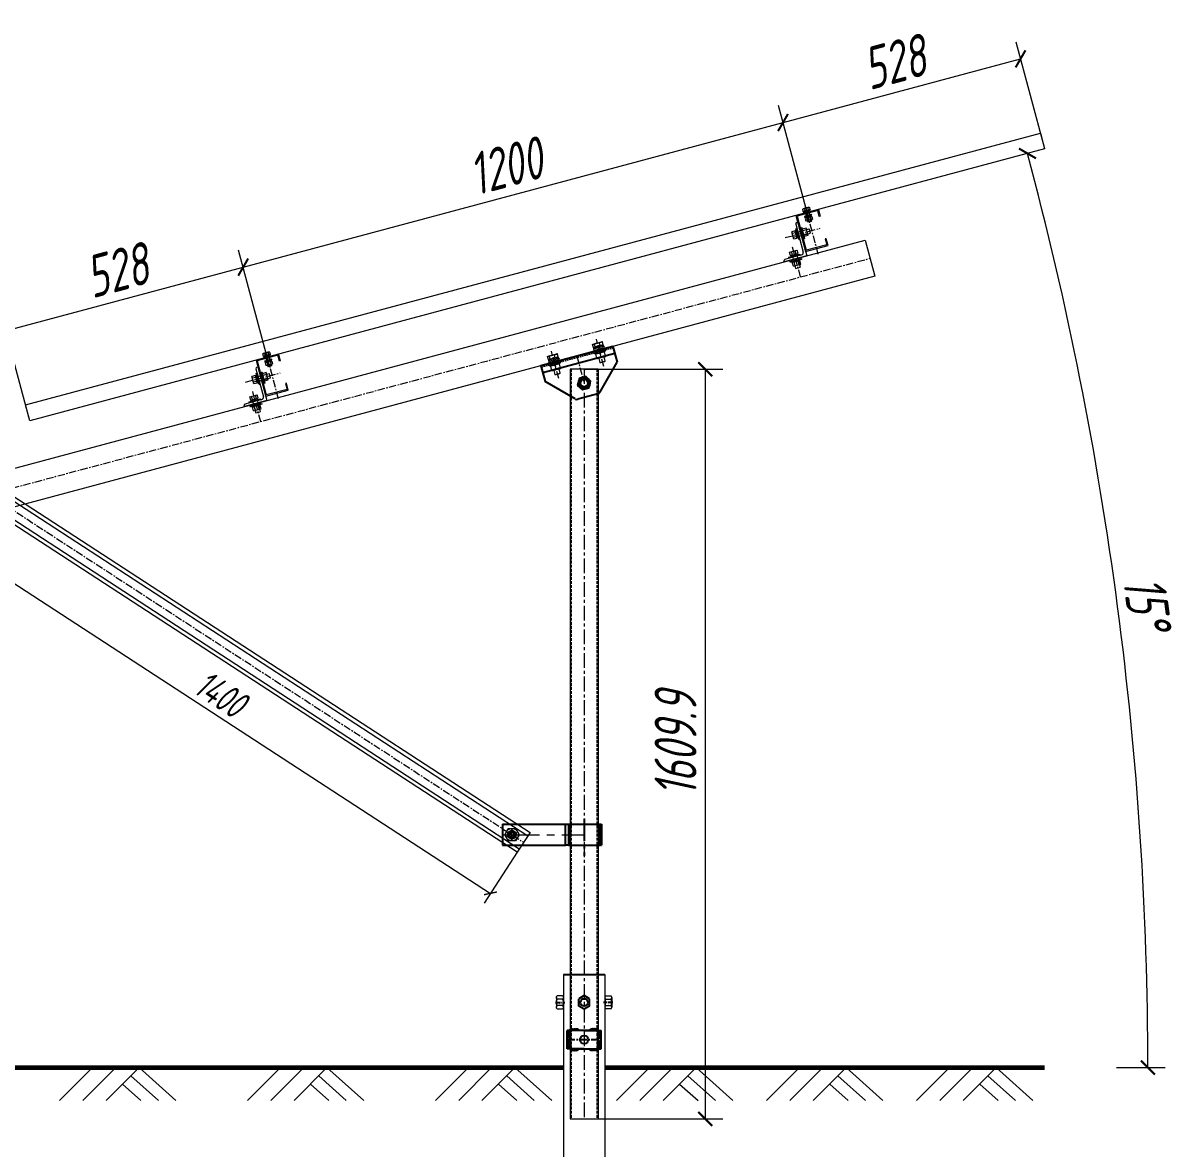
# Model space of a CAD drawing. Header units: millimetres. Extents: x 63062 to 67932, y -25501 to -20708.
# Drawn here: x 65449 to 67932, y -23125 to -20708 of the extents above; entities that cross this region are included whole.
import ezdxf

# ---------------------------------------------------------------- set-up
doc = ezdxf.new("R2010")
doc.units = ezdxf.units.MM
doc.header["$LTSCALE"] = 0.5
for name, pattern in [('CENTER', [50.8, 31.75, -6.35, 6.35, -6.35]), ('CENTER2', [28.575, 19.05, -3.175, 3.175, -3.175]), ('DASH', [0.35, 0.25, -0.1]), ('HIDDEN', [9.525, 6.35, -3.175])]:
    doc.linetypes.add(name, pattern=pattern)
doc.layers.get('0').update_dxf_attribs({"lineweight": 13})
for name, color, linetype, lineweight in [('002', 2, 'Continuous', 20), ('01 Heavy line', 7, 'Continuous', 18), ('02 Dimention', 4, 'Continuous', 5), ('04 Center Line', 10, 'CENTER', 5), ('06 Dash Line', 4, 'HIDDEN', 5)]:
    doc.layers.add(name, color=color, linetype=linetype, lineweight=lineweight)
for name, color, linetype in [('02___PRT_ALL_AXES', 7, 'Continuous'), ('1中心线', 1, 'CENTER2'), ('CEN', 6, 'CENTER'), ('D', 5, 'Continuous'), ('STEEL', 34, 'Continuous'), ('welding', 1, 'Continuous'), ('图层1', 6, 'CENTER')]:
    doc.layers.add(name, color=color, linetype=linetype)
doc.styles.add('GB', font='gbeitc.shx', dxfattribs={"width": 0.8, "bigfont": 'gbcbig.shx'})
doc.styles.add('HZDX', font='gbeitc.shx', dxfattribs={"bigfont": 'gbcbig.shx'})
doc.dimstyles.new('S-020', dxfattribs={"dimscale": 20, "dimtxt": 3, "dimasz": 1, "dimexe": 1.25, "dimexo": 0, "dimtad": 1, "dimdec": 1, "dimdsep": 46, "dimtxsty": 'GB', "dimblk": 'ARCHTICK', "dimcen": 3.5, "dimclrd": 256, "dimclre": 256, "dimclrt": 3, "dimazin": 2, "dimtfac": 1, "dimtdec": 1, "dimtmove": 0, "dimatfit": 3, "dimldrblk": 'DOT', "dimfxl": 1.75, "dimlwd": -1, "dimlwe": -1, "dimarcsym": 0})
doc.dimstyles.new('S-030', dxfattribs={"dimscale": 30, "dimtxt": 3, "dimasz": 1, "dimexe": 1.25, "dimexo": 0, "dimtad": 1, "dimdec": 1, "dimdsep": 46, "dimtxsty": 'GB', "dimblk": 'ARCHTICK', "dimcen": 3.5, "dimclrd": 256, "dimclre": 256, "dimclrt": 3, "dimazin": 2, "dimtfac": 1, "dimtdec": 1, "dimtmove": 0, "dimatfit": 3, "dimldrblk": 'DOT', "dimfxl": 1.75, "dimlwd": -1, "dimlwe": -1, "dimarcsym": 0})

# ---------------------------------------------------------------- blocks, each defined once
blk = doc.blocks.new('*U234')
for p, q in [((-25, 0), (25, 0)), ((-25, 0), (-25, -80)), ((25, 0), (25, -15)), ((23, -2), (-23, -2)), ((-23, -2), (-23, -78)), ((23, -15), (23, -2)), ((25, -15), (23, -15)), ((25, -65), (23, -65)), ((23, -65), (23, -78)), ((25, -80), (25, -65)), ((-25, -80), (25, -80)), ((23, -78), (-23, -78))]:
    blk.add_line(p, q)
at = {"color": 6, "linetype": 'ByBlock', "lineweight": 15}
for p, q in [((-30, -18), (-30, -80)), ((-27, -15), (-25, -15)), ((-25, -15), (-25, -90)), ((-75, -90), (-75, -88)), ((-75, -90), (-75, -88)), ((-25, -90), (-75, -90)), ((-62.5, -85), (-72, -85)), ((-37.5, -85), (-62.5, -85)), ((-37.5, -85), (-35, -85))]:
    blk.add_line(p, q, dxfattribs=at)
at = {"color": 7, "lineweight": 0}
for points in [[(8, 4.3), (-7.9, 4.3), (-7.9, 2.7), (8, 2.7)], [(-6.4, 9.7), (-7.4, 9.1)], [(7.5, 4.3), (-7.4, 4.3), (-7.4, 9.1)], [(6.6, 9.7), (-6.4, 9.7)], [(-3.7, 9.1), (-4.3, 9.4), (-4.9, 9.5), (-5.6, 9.7)], [(-3.9, 4.3), (-3.9, -20.1)], [(3.8, 9.1), (2.6, 9.4), (1.3, 9.5), (0, 9.7), (-1.2, 9.5), (-2.5, 9.4), (-3.7, 9.1)], [(-3.7, 9.1), (-3.7, 4.3)], [(4.1, 4.3), (4.1, -20.1), (3.5, -20.7)], [(3.8, 9.1), (4.4, 9.4), (5, 9.5), (5.7, 9.7)], [(3.8, 9.1), (3.8, 4.3)], [(6.6, 9.7), (7.5, 9.1)], [(7.5, 9.1), (7.5, 4.3)], [(8, 2.7), (8, 4.3)], [(8, -6.8), (-7.9, -6.8), (-7.9, -8.5), (8, -8.5)], [(-6.4, -10.5), (-7.4, -11.1)], [(-7.4, -11.1), (-7.4, -16.7)], [(-6.4, -17.3), (-7.4, -16.7)], [(6.6, -10.5), (-6.4, -10.5)], [(6.6, -17.3), (-6.4, -17.3)], [(0, -10.5), (-6.1, -10.5), (-6.1, -8.5), (0, -8.5)], [(-3.7, -11.1), (-4.3, -10.8), (-4.9, -10.6), (-5.6, -10.5)], [(-3.7, -16.7), (-4.3, -17.1), (-4.9, -17.3), (-5.6, -17.3)], [(4.1, -20.1), (-3.9, -20.1)], [(-3.3, -20.7), (-3.9, -20.1)], [(3.8, -11.1), (2.6, -10.8), (1.3, -10.6), (0, -10.5), (-1.2, -10.6), (-2.5, -10.8), (-3.7, -11.1)], [(-3.7, -11.1), (-3.7, -16.7)], [(3.8, -16.7), (2.6, -17.1), (1.3, -17.3), (0, -17.3), (-1.2, -17.3), (-2.5, -17.1), (-3.7, -16.7)], [(3.5, -20.7), (-3.3, -20.7)], [(-0.2, -10.5), (-0.7, -8.5)], [(0, -8.5), (6.2, -8.5), (6.2, -10.5), (0, -10.5)], [(0.4, -8.5), (0.8, -10.5)], [(3.8, -11.1), (4.4, -10.8), (5, -10.6), (5.7, -10.5)], [(3.8, -11.1), (3.8, -16.7)], [(3.8, -16.7), (4.4, -17.1), (5, -17.3), (5.7, -17.3)], [(6.6, -10.5), (7.5, -11.1), (7.5, -16.7)], [(6.6, -17.3), (7.5, -16.7)], [(8, -8.5), (8, -6.8)]]:
    blk.add_lwpolyline(points, dxfattribs=at)
at = {"color": 4, "lineweight": 0}
for points in [[(-3.9, 4.3), (-3.3, 0.4), (-3.3, -20.7)], [(-3.3, 0.4), (-3.3, -20.7)], [(4.1, 4.3), (3.5, 0.4), (3.5, -20.7)]]:
    blk.add_lwpolyline(points, dxfattribs=at)
at = {"color": 6, "linetype": 'ByBlock', "lineweight": 15}
for centre, radius, start, end in [((-27, -18), 3, 90, 180), ((-72, -88), 3, 90, 180), ((-35, -80), 5, 270, 360)]:
    blk.add_arc(centre, radius, start, end, dxfattribs=at)
at = {"layer": '04 Center Line'}
for p, q in [((0, -92.9), (0, 12.7)), ((-59.3, -40), (18.2, -40)), ((-50, -63.3), (-50, -130.5))]:
    blk.add_line(p, q, dxfattribs=at)
at = {"layer": 'D', "color": 6, "lineweight": 13}
for p, q in [((-42.5, -48.3), (-42.5, -31.7)), ((-34.7, -31.7), (-42.5, -31.7)), ((-34.7, -35.7), (-42.5, -35.7)), ((-34.7, -44.3), (-42.5, -44.3)), ((-34.7, -48.3), (-42.5, -48.3)), ((-34.7, -48.3), (-34.7, -31.7)), ((-34.7, -47.8), (-34.7, -32.2)), ((-32.1, -32.2), (-34.7, -32.2)), ((-34.7, -35), (-4.7, -35)), ((-34.7, -39.7), (-32.1, -39)), ((-34.7, -41), (-32.1, -40.3)), ((-34.7, -45), (-4.7, -45)), ((-32.1, -47.8), (-34.7, -47.8)), ((-32.1, -52.5), (-32.1, -27.5)), ((-32.1, -27.5), (-30, -27.5)), ((-32.1, -47.8), (-32.1, -32.2)), ((-30, -27.5), (-30, -52.5)), ((-21.7, -52.5), (-21.7, -27.5)), ((-21.7, -27.5), (-19.6, -27.5)), ((-19.6, -27.5), (-19.6, -52.5)), ((-19.6, -48.3), (-19.6, -31.7)), ((-10.6, -31.7), (-19.6, -31.7)), ((-10.6, -35.8), (-19.6, -35.8)), ((-10.6, -44.2), (-19.6, -44.2)), ((-10.6, -48.3), (-19.6, -48.3)), ((-10.6, -48.3), (-10.6, -31.7)), ((-4.7, -45), (-4.7, -35)), ((-58.3, -72.5), (-41.7, -72.5)), ((-58.3, -80.3), (-58.3, -72.5)), ((-54.3, -80.3), (-54.3, -72.5)), ((-45.7, -80.3), (-45.7, -72.5)), ((-41.7, -80.3), (-41.7, -72.5)), ((-30, -52.5), (-32.1, -52.5)), ((-19.6, -52.5), (-21.7, -52.5)), ((-62.5, -82.9), (-37.5, -82.9)), ((-62.5, -85), (-62.5, -82.9)), ((-62.5, -92.5), (-37.5, -92.5)), ((-62.5, -94.6), (-62.5, -92.5)), ((-37.5, -94.6), (-62.5, -94.6)), ((-58.3, -80.3), (-41.7, -80.3)), ((-58.3, -94.6), (-41.7, -94.6)), ((-58.3, -103.6), (-58.3, -94.6)), ((-57.8, -80.3), (-42.2, -80.3)), ((-57.8, -82.9), (-57.8, -80.3)), ((-57.8, -82.9), (-42.2, -82.9)), ((-55, -80.3), (-55, -109.5)), ((-54.2, -103.6), (-54.2, -94.6)), ((-51, -80.3), (-50.3, -82.9)), ((-49.7, -80.3), (-49, -82.9)), ((-45.8, -103.6), (-45.8, -94.6)), ((-45, -80.3), (-45, -109.5)), ((-42.2, -82.9), (-42.2, -80.3)), ((-41.7, -103.6), (-41.7, -94.6)), ((-37.5, -82.9), (-37.5, -85)), ((-37.5, -92.5), (-37.5, -94.6)), ((-58.3, -103.6), (-41.7, -103.6)), ((-55, -109.5), (-45, -109.5))]:
    blk.add_line(p, q, dxfattribs=at)
blk = doc.blocks.new('*U238')
for p, q in [((-10.4, 38.6), (3598.3, 1005.6)), ((3598.3, 1005.6), (3619.1, 928.3)), ((3619.1, 928.3), (10.4, -38.6))]:
    blk.add_line(p, q)
at = {"layer": '04 Center Line'}
blk.add_line((0, 0), (3608.7, 966.9), dxfattribs=at)
blk = doc.blocks.new('*U245')
at = {"linetype": 'ByBlock', "ltscale": 0.25}
for p, q in [((-30, 30), (-30, -1579.9)), ((30, 30), (30, -1579.9))]:
    blk.add_line(p, q, dxfattribs=at)
for p, q in [((30, 30), (-30, 30)), ((-30, -1579.9), (30, -1579.9))]:
    blk.add_line(p, q)
blk.add_circle((0, 0), 8)
at = {"layer": '04 Center Line', "ltscale": 2}
blk.add_line((0, 30), (0, -1579.9), dxfattribs=at)
at = {"layer": '06 Dash Line', "linetype": 'DASH', "ltscale": 50}
for p, q in [((-27.5, 30), (-27.5, -1579.9)), ((27.5, 30, -167.3), (27.5, -1579.9, -167.3))]:
    blk.add_line(p, q, dxfattribs=at)
blk = doc.blocks.new('*U241')
at = {"lineweight": -3}
for p, q in [((61.7, 78.7), (-92.8, 37.3)), ((61.7, 78.7), (70.8, 44.9)), ((-88.9, 22.8), (65.6, 64.2)), ((-92.8, 37.3), (-83.8, 3.5)), ((33.5, -20.1), (70.8, 44.9)), ((-18.9, -34.1), (-83.8, 3.5)), ((29.1, -23.3), (-13.6, -34.7))]:
    blk.add_line(p, q, dxfattribs=at)
for p, q in [((18.2, 82.7), (20.1, 83.8)), ((19.8, 76.5), (18.2, 82.7)), ((19.9, 76.5), (18.2, 82.7)), ((19.4, 83.6), (18.7, 83.1)), ((20.6, 73.5), (19.8, 76.5)), ((19.9, 76.5), (19.8, 76.5)), ((23.9, 77.6), (19.9, 76.5)), ((20.1, 83.8), (22.3, 83.8)), ((21.4, 76.9), (22.3, 76.4)), ((21.4, 76.1), (22.2, 73.1)), ((22.3, 83.8), (27.4, 85.7)), ((23.9, 77.6), (22.3, 83.8)), ((34.5, 80.4), (23.9, 77.6)), ((27.4, 85.7), (32.9, 86.6)), ((34.5, 80.4), (32.9, 86.6)), ((41.1, 82.2), (34.5, 80.4)), ((38.8, 88.5), (38, 88.5)), ((39.4, 88.4), (38.8, 88.4)), ((39.1, 80.9), (39.6, 81.8)), ((41.1, 82.2), (39.4, 88.4)), ((41.2, 82.2), (39.5, 88.4)), ((40, 81.1), (39.9, 81.1)), ((42, 79.2), (40.6, 78.8)), ((41.2, 82.2), (41.1, 82.2)), ((42, 79.2), (41.2, 82.2)), ((43.7, 76.4), (43.1, 78.7)), ((-78.4, 56.8), (-76.5, 57.9)), ((-76.8, 50.6), (-78.4, 56.8)), ((-76.7, 50.6), (-78.4, 56.8)), ((-77.2, 57.7), (-77.9, 57.2)), ((-76, 47.6), (-76.8, 50.6)), ((-76.7, 50.6), (-76.8, 50.6)), ((-72.7, 51.7), (-76.7, 50.6)), ((-76.5, 57.9), (-74.3, 57.9)), ((-75.2, 51), (-74.3, 50.5)), ((-75.2, 50.3), (-74.4, 47.2)), ((-74.3, 57.9), (-69.2, 59.8)), ((-72.7, 51.7), (-74.3, 57.9)), ((-62.1, 54.5), (-72.7, 51.7)), ((-69.2, 59.8), (-63.7, 60.7)), ((-62.1, 54.5), (-63.7, 60.7)), ((-55.5, 56.3), (-62.1, 54.5)), ((-57.8, 62.6), (-58.6, 62.7)), ((-57.1, 62.5), (-57.8, 62.5)), ((-57.5, 55), (-57, 55.9)), ((-55.4, 56.3), (-57.1, 62.5)), ((-55.5, 56.3), (-57.1, 62.5)), ((-56.6, 55.3), (-56.7, 55.2)), ((-54.6, 53.3), (-56, 52.9)), ((-55.4, 56.3), (-55.5, 56.3)), ((-54.6, 53.3), (-55.4, 56.3)), ((-52.9, 50.5), (-53.5, 52.9)), ((19.9, 72.5), (20.5, 70.2)), ((22, 73.8), (20.6, 73.5)), ((22, 64.9), (22.6, 62.6)), ((25.3, 63.3), (25, 62.9)), ((27.6, 53.3), (25.2, 62.1)), ((27.8, 52.4), (28.3, 52.3)), ((31.3, 53.1), (33.8, 44)), ((36.8, 55.7), (34.5, 64.6)), ((45.4, 47.1), (42.9, 56.2)), ((43.5, 67.9), (43, 68)), ((46.1, 58.2), (43.7, 67.1)), ((45.8, 68.8), (45.1, 71.1)), ((46, 57), (46.3, 57.4)), ((-76.7, 46.6), (-76.1, 44.3)), ((-74.6, 47.9), (-76, 47.6)), ((-74.6, 39), (-74, 36.7)), ((-71.3, 37.4), (-71.6, 37.1)), ((-69, 27.4), (-71.4, 36.2)), ((-68.8, 26.6), (-68.3, 26.4)), ((-65.3, 27.2), (-62.8, 18.1)), ((-59.8, 29.9), (-62.1, 38.7)), ((-51.2, 21.2), (-53.7, 30.3)), ((-53.1, 42), (-53.6, 42.2)), ((-50.5, 32.4), (-52.9, 41.2)), ((-50.8, 42.9), (-51.5, 45.2)), ((-50.6, 31.2), (-50.3, 31.5)), ((34.5, 43.5), (33.8, 44)), ((44.9, 46.3), (45.4, 47.1)), ((-62.1, 17.7), (-62.8, 18.1)), ((-51.7, 20.4), (-51.2, 21.2))]:
    blk.add_line(p, q)
at = {"color": 0}
for p, q in [((43.1, 78.7), (19.9, 72.5)), ((20.5, 70.2), (43.7, 76.4)), ((-53.5, 52.9), (-76.7, 46.6)), ((-76.1, 44.3), (-52.9, 50.5)), ((45.1, 71.1), (22, 64.9)), ((-51.5, 45.2), (-74.6, 39))]:
    blk.add_line(p, q, dxfattribs=at)
for points in [[(19.4, 83.6), (19.5, 83.6), (19.7, 83.7), (20.1, 83.8)], [(20.1, 83.8), (20.6, 83.9), (21.3, 84.1), (22.1, 84.3), (23, 84.5), (24, 84.8), (25.1, 85.1), (26.2, 85.4), (27.4, 85.7)], [(21.4, 76.1), (21.4, 76.1), (21.6, 76.2), (22.2, 76.4), (23.2, 76.6), (24.5, 77), (26.1, 77.4), (27.9, 77.9), (29.9, 78.4), (31.8, 78.9), (33.7, 79.5), (35.5, 79.9), (37.1, 80.4), (38.4, 80.7), (39.3, 80.9), (39.9, 81.1)], [(27.4, 85.7), (28.6, 86), (29.8, 86.4), (31, 86.7), (32.2, 87), (33.3, 87.3), (34.3, 87.6), (35.2, 87.8), (36, 88)], [(36, 88), (36.7, 88.2), (37.2, 88.3), (37.6, 88.5), (37.9, 88.5), (38, 88.5), (38, 88.5)], [(-77.2, 57.7), (-77.1, 57.7), (-76.9, 57.8), (-76.5, 57.9)], [(-76.5, 57.9), (-76, 58), (-75.3, 58.2), (-74.5, 58.4), (-73.6, 58.7), (-72.6, 58.9), (-71.5, 59.2), (-70.4, 59.5), (-69.2, 59.8)], [(-75.2, 50.3), (-75.2, 50.3), (-75, 50.3), (-74.4, 50.5), (-73.4, 50.8), (-72, 51.1), (-70.4, 51.5), (-68.6, 52), (-66.7, 52.5), (-64.8, 53.1), (-62.9, 53.6), (-61.1, 54.1), (-59.5, 54.5), (-58.2, 54.8), (-57.3, 55.1), (-56.7, 55.2)], [(-69.2, 59.8), (-68, 60.2), (-66.8, 60.5), (-65.6, 60.8), (-64.4, 61.1), (-63.3, 61.4), (-62.3, 61.7), (-61.4, 61.9), (-60.6, 62.1)], [(-60.6, 62.1), (-59.9, 62.3), (-59.4, 62.5), (-59, 62.6), (-58.7, 62.6), (-58.6, 62.7), (-58.6, 62.7)], [(34.2, 65.7), (32, 65.1), (29.9, 64.5), (27.9, 64), (26.2, 63.5), (24.7, 63.2), (23.6, 62.9), (22.9, 62.7), (22.6, 62.6), (22.6, 62.6)], [(46, 57), (45.8, 57), (45.3, 56.9), (44.4, 56.6), (43.2, 56.3), (41.7, 55.9), (39.9, 55.4), (38.1, 54.9), (36.2, 54.4), (34.3, 53.9), (32.6, 53.4), (31, 53), (29.8, 52.7), (28.9, 52.5), (28.4, 52.3), (28.3, 52.3)], [(45.8, 68.8), (45.7, 68.8), (45.4, 68.7), (44.7, 68.5), (43.6, 68.2), (42.2, 67.8), (40.4, 67.4), (38.5, 66.8), (36.4, 66.3), (34.2, 65.7)], [(-62.4, 39.8), (-64.6, 39.2), (-66.7, 38.6), (-68.7, 38.1), (-70.4, 37.7), (-71.9, 37.3), (-73, 37), (-73.7, 36.8), (-74, 36.7), (-74, 36.7)], [(-50.6, 31.2), (-50.8, 31.1), (-51.3, 31), (-52.2, 30.7), (-53.4, 30.4), (-54.9, 30), (-56.7, 29.5), (-58.5, 29), (-60.4, 28.5), (-62.3, 28), (-64, 27.6), (-65.6, 27.2), (-66.8, 26.8), (-67.7, 26.6), (-68.2, 26.4), (-68.3, 26.4)], [(-50.8, 42.9), (-50.9, 42.9), (-51.2, 42.8), (-51.9, 42.6), (-53, 42.3), (-54.4, 41.9), (-56.2, 41.5), (-58.1, 41), (-60.2, 40.4), (-62.4, 39.8)], [(33.8, 44), (33.8, 44), (34.3, 44.1), (35.1, 44.3), (36.3, 44.6), (37.7, 45), (39.3, 45.4), (40.9, 45.9), (42.3, 46.3), (43.6, 46.6), (44.6, 46.9), (45.2, 47), (45.4, 47.1)], [(44.9, 46.3), (44.9, 46.3), (44.6, 46.2), (43.8, 46), (42.8, 45.7), (41.4, 45.4), (40, 45), (38.5, 44.6), (37.1, 44.2), (36, 43.9), (35.1, 43.7), (34.6, 43.6), (34.5, 43.5)], [(-62.8, 18.1), (-62.7, 18.1), (-62.3, 18.2), (-61.4, 18.4), (-60.3, 18.8), (-58.9, 19.1), (-57.3, 19.6), (-55.7, 20), (-54.3, 20.4), (-53, 20.7), (-52, 21), (-51.4, 21.1), (-51.2, 21.2)], [(-51.7, 20.4), (-51.7, 20.4), (-52, 20.3), (-52.8, 20.2), (-53.8, 19.9), (-55.1, 19.5), (-56.6, 19.1), (-58.1, 18.7), (-59.5, 18.4), (-60.6, 18), (-61.5, 17.8), (-62, 17.7), (-62.1, 17.7)]]:
    blk.add_lwpolyline(points)
blk.add_lwpolyline([(-3.7, -14.8), (10.9, -10.6), (14.6, 4.1), (3.7, 14.6), (-10.9, 10.5), (-14.6, -4.2)], close=True, dxfattribs=at)
at = {"color": 2}
blk.add_circle((0, 0), 13.1, dxfattribs=at)
blk.add_circle((0, 0), 13.1)
at = {"color": 0}
for centre, radius in [((0, 0), 11.6), ((0.1, 0), 9.6), ((0, 0), 8.21)]:
    blk.add_circle(centre, radius, dxfattribs=at)
at = {"lineweight": -3}
blk.add_circle((0, 0), 8, dxfattribs=at)
for centre, start_param, end_param in [((31.5, 75.6), 1.570796, 1.758368), ((30.7, 78.6), 1.477419, 1.570796), ((-65.1, 49.7), 1.570796, 1.758368), ((-65.9, 52.8), 1.477419, 1.570796)]:
    blk.add_ellipse(centre, major_axis=(4.3, -16.2), ratio=0.57735, start_param=start_param, end_param=end_param)
for centre, start_param, end_param in [((27.2, -16), 0.785398, 1.518213), ((-15.5, -27.5), 0.052583, 0.785398)]:
    blk.add_ellipse(centre, major_axis=(-3.75, -6.5), ratio=1, start_param=start_param, end_param=end_param, dxfattribs=at)
for points, knots in [([(32.9, 86.6), (33.1, 86.8), (34.1, 87.4), (35.2, 87.7), (36, 88)], [0, 0, 0, 0, 0.253041, 1, 1, 1, 1]), ([(36, 88), (37.1, 88.2), (38.2, 88.4), (39.4, 88.4), (39.4, 88.4)], [0, 0, 0, 0, 0.9729852, 1, 1, 1, 1]), ([(-63.7, 60.7), (-63.5, 60.9), (-62.5, 61.5), (-61.4, 61.9), (-60.6, 62.1)], [0, 0, 0, 0, 0.253041, 1, 1, 1, 1]), ([(-60.6, 62.1), (-59.5, 62.3), (-58.3, 62.5), (-57.2, 62.5), (-57.1, 62.5)], [0, 0, 0, 0, 0.9729852, 1, 1, 1, 1]), ([(25, 62.9), (25, 62.9), (25, 62.9), (25.1, 62.5), (25.2, 62.1)], [0, 0, 0, 0, 0.272626, 1, 1, 1, 1]), ([(25.2, 62.1), (25.9, 62.6), (27.4, 63.5), (29.8, 64.3), (32.2, 64.7), (33.7, 64.6), (34.5, 64.6)], [0, 0, 0, 0, 0.264609, 0.534953, 0.765351, 1, 1, 1, 1]), ([(36.8, 55.7), (36.1, 55.3), (34.6, 54.4), (32.2, 53.6), (29.9, 53.2), (28.3, 53.2), (27.6, 53.3)], [0, 0, 0, 0, 0.264597, 0.534952, 0.765349, 1, 1, 1, 1]), ([(27.6, 53.3), (27.6, 52.9), (27.8, 52.5), (27.8, 52.5), (27.8, 52.5)], [0, 0, 0, 0, 0.727335, 1, 1, 1, 1]), ([(34.5, 64.6), (35.2, 65.1), (36.7, 66), (39.1, 66.8), (41.4, 67.2), (43, 67.1), (43.7, 67.1)], [0, 0, 0, 0, 0.264595, 0.534949, 0.765353, 1, 1, 1, 1]), ([(46.1, 58.2), (45.4, 57.8), (43.9, 56.9), (41.5, 56), (39.1, 55.7), (37.6, 55.7), (36.8, 55.7)], [0, 0, 0, 0, 0.26461, 0.534952, 0.765349, 1, 1, 1, 1]), ([(43.7, 67.1), (43.6, 67.4), (43.5, 67.9), (43.5, 67.9), (43.5, 67.9)], [0, 0, 0, 0, 0.727334, 1, 1, 1, 1]), ([(46.3, 57.5), (46.3, 57.5), (46.3, 57.4), (46.2, 57.9), (46.1, 58.2)], [0, 0, 0, 0, 0.272625, 1, 1, 1, 1]), ([(-71.6, 37), (-71.6, 37), (-71.6, 37), (-71.5, 36.6), (-71.4, 36.2)], [0, 0, 0, 0, 0.272626, 1, 1, 1, 1]), ([(-71.4, 36.2), (-70.7, 36.7), (-69.2, 37.6), (-66.8, 38.4), (-64.4, 38.8), (-62.9, 38.7), (-62.1, 38.7)], [0, 0, 0, 0, 0.264609, 0.534953, 0.765351, 1, 1, 1, 1]), ([(-59.8, 29.9), (-60.5, 29.4), (-62, 28.5), (-64.4, 27.7), (-66.7, 27.3), (-68.3, 27.4), (-69, 27.4)], [0, 0, 0, 0, 0.264597, 0.534952, 0.765349, 1, 1, 1, 1]), ([(-69, 27.4), (-68.9, 27), (-68.8, 26.6), (-68.8, 26.6), (-68.8, 26.6)], [0, 0, 0, 0, 0.727335, 1, 1, 1, 1]), ([(-62.1, 38.7), (-61.4, 39.2), (-59.9, 40.1), (-57.5, 40.9), (-55.2, 41.3), (-53.6, 41.2), (-52.9, 41.2)], [0, 0, 0, 0, 0.264595, 0.534949, 0.765353, 1, 1, 1, 1]), ([(-50.5, 32.4), (-51.2, 31.9), (-52.7, 31), (-55.1, 30.2), (-57.5, 29.8), (-59, 29.8), (-59.8, 29.9)], [0, 0, 0, 0, 0.26461, 0.534952, 0.765349, 1, 1, 1, 1]), ([(-52.9, 41.2), (-53, 41.5), (-53.1, 42), (-53.1, 42), (-53.1, 42)], [0, 0, 0, 0, 0.727334, 1, 1, 1, 1]), ([(-50.3, 31.6), (-50.3, 31.6), (-50.3, 31.5), (-50.4, 32), (-50.5, 32.4)], [0, 0, 0, 0, 0.272625, 1, 1, 1, 1])]:
    blk.add_open_spline(points, degree=3, knots=knots)
at = {"layer": '002', "lineweight": -3}
for p, q in [((32.8, 70.9), (33.5, 68)), ((-63.8, 45), (-63, 42.1))]:
    blk.add_line(p, q, dxfattribs=at)
at = {"layer": '04 Center Line'}
for p, q in [((42.2, 35.7), (26.4, 94.6)), ((-54.4, 9.8), (-70.2, 68.7)), ((-15.5, 58), (0, 0))]:
    blk.add_line(p, q, dxfattribs=at)
at = {"layer": '06 Dash Line', "linetype": 'HIDDEN', "lineweight": -3}
blk.add_line((62.5, 75.8), (-92, 34.4), dxfattribs=at)
blk = doc.blocks.new('M24S')
for p, q in [((949.1, 336.8), (949.1, 354.3)), ((954.2, 356.7), (985.5, 356.7)), ((954.2, 334.4), (985.5, 334.4)), ((959.5, 336.7), (959.5, 354.3)), ((980.2, 336.7), (980.2, 354.3)), ((990.6, 354.3), (990.6, 336.8))]:
    blk.add_line(p, q)
for centre, radius, start, end in [((954.2, 350), 6.69, 40, 140), ((954.2, 341.1), 6.69, 220, 320), ((969.9, 332.2), 24.4, 64.4385, 115.5615), ((969.9, 358.8), 24.4, 244.4385, 295.5615), ((985.5, 350), 6.69, 40, 140), ((985.5, 341.1), 6.69, 220, 320)]:
    blk.add_arc(centre, radius, start, end)
at = {"layer": '图层1'}
blk.add_line((969.9, 359.8), (969.9, 329.6), dxfattribs=at)
at = {"color": 4, "style": 'HZDX'}
blk.add_text('M24', height=2.97, dxfattribs=at).set_placement((972.2, 345))
blk = doc.blocks.new('*U247')
for p, q in [((-44.5, 200), (-44.5, -577.6)), ((44.5, 200), (44.5, -597.2))]:
    blk.add_line(p, q)
at = {"layer": '02___PRT_ALL_AXES', "color": 7, "linetype": 'Continuous'}
for p, q in [((-44.5, 200), (44.5, 200)), ((0, 154.6), (-11.4, 148)), ((11.4, 148), (0, 154.6)), ((-11.4, 132), (-11.4, 148)), ((0, 125.4), (-11.4, 132)), ((11.4, 132), (0, 125.4)), ((11.4, 132), (11.4, 148)), ((0, 80), (-36.5, 80)), ((-36.5, 40), (-36.5, 80)), ((0, 80), (36.5, 80)), ((0, 80), (36.5, 80)), ((36.5, 40), (36.5, 80)), ((0, 40), (-36.5, 40)), ((0, 40), (36.5, 40))]:
    blk.add_line(p, q, dxfattribs=at)
blk.add_circle((0, 140), 8, dxfattribs=at)
at = {"layer": 'CEN'}
blk.add_line((-35.7, 60), (37.9, 60), dxfattribs=at)
at = {"layer": 'STEEL'}
blk.add_lwpolyline([(-30, 80), (-30, 40), (30, 40), (30, 80)], close=True, dxfattribs=at)
blk.add_circle((0, 60), 9, dxfattribs=at)
at = {"layer": 'welding'}
for points in [[(-30, 80, 0.57735), (-32.6, 75.5, -0.267949), (-30, 77, 0.57735), (-32.6, 72.5, -0.267949), (-30, 74, 0.57735), (-32.6, 69.5, -0.267949), (-30, 71, 0.57735), (-32.6, 66.5, -0.267949), (-30, 68, 1), (-30, 62, 1)], [(-30, 80, -0.57735), (-25.5, 82.6, 0.267949), (-27, 80, -0.57735), (-22.5, 82.6, 0.267949), (-24, 80, -0.57735), (-19.5, 82.6, 0.267949), (-21, 80, -0.57735), (-16.5, 82.6, 0.267949), (-18, 80, -1), (-12, 80, -1)], [(30, 80, 0.57735), (25.5, 82.6, -0.267949), (27, 80, 0.57735), (22.5, 82.6, -0.267949), (24, 80, 0.57735), (19.5, 82.6, -0.267949), (21, 80, 0.57735), (16.5, 82.6, -0.267949), (18, 80, 1), (12, 80, 1)], [(30, 80, -0.57735), (32.6, 75.5, 0.267949), (30, 77, -0.57735), (32.6, 72.5, 0.267949), (30, 74, -0.57735), (32.6, 69.5, 0.267949), (30, 71, -0.57735), (32.6, 66.5, 0.267949), (30, 68, -1), (30, 62, -1)], [(-30, 40, -0.57735), (-32.6, 44.5, 0.267949), (-30, 43, -0.57735), (-32.6, 47.5, 0.267949), (-30, 46, -0.57735), (-32.6, 50.5, 0.267949), (-30, 49, -0.57735), (-32.6, 53.5, 0.267949), (-30, 52, -1), (-30, 58, -1)], [(30, 40, 0.57735), (32.6, 44.5, -0.267949), (30, 43, 0.57735), (32.6, 47.5, -0.267949), (30, 46, 0.57735), (32.6, 50.5, -0.267949), (30, 49, 0.57735), (32.6, 53.5, -0.267949), (30, 52, 1), (30, 58, 1)], [(-30, 40, 0.57735), (-25.5, 37.4, -0.267949), (-27, 40, 0.57735), (-22.5, 37.4, -0.267949), (-24, 40, 0.57735), (-19.5, 37.4, -0.267949), (-21, 40, 0.57735), (-16.5, 37.4, -0.267949), (-18, 40, 1), (-12, 40, 1)], [(30, 40, -0.57735), (25.5, 37.4, 0.267949), (27, 40, -0.57735), (22.5, 37.4, 0.267949), (24, 40, -0.57735), (19.5, 37.4, 0.267949), (21, 40, -0.57735), (16.5, 37.4, 0.267949), (18, 40, -1), (12, 40, -1)]]:
    blk.add_lwpolyline(points, format="xyb", dxfattribs=at)
at = {"yscale": 0.6699999999982538, "zscale": 0.67}
for p, xscale, rotation in [((179.5, 789.8), -0.6699999999982538, 90), ((-179.5, 789.8), 0.6699999999982538, 270)]:
    blk.add_blockref('M24S', p, dxfattribs=dict(at, xscale=xscale, rotation=rotation))
blk = doc.blocks.new('*U250')
at = {"layer": '04 Center Line', "color": 0, "linetype": 'CENTER', "lineweight": -2, "ltscale": 5, "transparency": 16777216}
blk.add_line((67.5, 0), (-109.7, -0.1), dxfattribs=at)
blk = doc.blocks.new('*U248')
at = {"layer": '01 Heavy line', "color": 7, "linetype": 'Continuous', "lineweight": 25}
for p, q in [((-37.3, 22.5), (-37.3, -22.5)), ((-35.3, 22.5), (-37.3, 22.5)), ((-35.3, 22.5), (-35.3, -22.5)), ((-33.4, 22.5), (-35.3, 22.5)), ((33.4, 22.5), (-33.4, 22.5)), ((-33.4, -22.5), (-33.4, 22.5)), ((33.4, 22.5), (33.4, -22.5)), ((40.2, 22.5), (33.4, 22.5)), ((175, 22.6), (40.2, 22.5)), ((40.2, -22.5), (40.2, 22.5)), ((175, 22.6), (175, -22.4)), ((-35.3, -22.5), (-37.3, -22.5)), ((-35.3, -22.5), (-33.4, -22.5)), ((33.4, -22.5), (-33.4, -22.5)), ((33.4, -22.5), (40.2, -22.5)), ((175, -22.4), (40.2, -22.5))]:
    blk.add_line(p, q, dxfattribs=at)
at = {"layer": '01 Heavy line', "color": 7, "lineweight": 0}
for points in [[(147.3, 13.7), (139.4, 0.1)], [(139.4, 0.1), (147.3, -13.4)], [(162.9, 13.7), (147.3, 13.7)], [(170.6, 0.1), (162.9, 13.7)], [(170.6, 0.1), (162.9, 13.7)], [(162.9, -13.4), (170.6, 0.1)], [(147.3, -13.4), (162.9, -13.4)]]:
    blk.add_lwpolyline(points, dxfattribs=at)
for points in [[(168.4, 0.1), (168.4, 1.7), (168.1, 3.3), (167.7, 4.9), (167, 6.3), (166.1, 7.8), (165.2, 9), (164, 10.3), (162.7, 11.2), (161.3, 12.1), (159.8, 12.8), (158.2, 13.1), (156.6, 13.5), (155, 13.7), (153.4, 13.5), (151.8, 13.1), (150.2, 12.8), (148.7, 12.1), (147.3, 11.2), (146, 10.3), (145, 9), (143.9, 7.8), (143, 6.3), (142.5, 4.9), (141.9, 3.3), (141.6, 1.7), (141.6, 0.1), (141.6, -1.5), (141.9, -3.1), (142.5, -4.8), (143, -6.2), (143.9, -7.6), (145, -8.9), (146, -10), (147.3, -11), (148.7, -11.9), (150.2, -12.5), (151.8, -13), (153.4, -13.4), (155, -13.4), (156.6, -13.4), (158.2, -13), (159.8, -12.5), (161.3, -11.9), (162.7, -11), (164, -10), (165.2, -8.9), (166.1, -7.6), (167, -6.2), (167.7, -4.8), (168.1, -3.1), (168.4, -1.5), (168.4, 0.1)], [(162.7, 0.1), (162.5, 1.3), (162.3, 2.4), (161.8, 3.7), (161.3, 4.6), (160.4, 5.4), (159.5, 6.3), (158.6, 6.9), (157.3, 7.4), (156.3, 7.6), (155, 7.8), (153.7, 7.6), (152.7, 7.4), (151.6, 6.9), (150.5, 6.3), (149.6, 5.4), (148.9, 4.6), (148.2, 3.7), (147.8, 2.4), (147.5, 1.3), (147.3, 0.1), (147.5, -1.2), (147.8, -2.3), (148.2, -3.3), (148.9, -4.4), (149.6, -5.3), (150.5, -6), (151.6, -6.7), (152.7, -7.1), (153.7, -7.4), (155, -7.6), (156.3, -7.4), (157.3, -7.1), (158.6, -6.7), (159.5, -6), (160.4, -5.3), (161.3, -4.4), (161.8, -3.3), (162.3, -2.3), (162.5, -1.2), (162.7, 0.1)]]:
    blk.add_lwpolyline(points, close=True, dxfattribs=at)
at = {"layer": '01 Heavy line', "color": 0}
blk.add_circle((155, 0.2), 8, dxfattribs=at)
at = {"layer": '01 Heavy line', "color": 7, "linetype": 'Continuous', "lineweight": 25}
blk.add_circle((155, 0.1), 5.5, dxfattribs=at)
at = {"layer": '04 Center Line', "color": 1, "linetype": 'CENTER', "lineweight": -2, "ltscale": 5}
blk.add_line((155, -13.4), (155, 13.7), dxfattribs=at)
at = {"layer": '1中心线', "ltscale": 5}
blk.add_line((0, 34.2), (0, -45.1), dxfattribs=at)
at = {"layer": '04 Center Line', "color": 1, "linetype": 'CENTER', "lineweight": -2, "ltscale": 5}
blk.add_blockref('*U250', (107.6, 0), dxfattribs=at)
blk = doc.blocks.new('_ArchTick')
at = {"color": 0, "linetype": 'ByBlock', "const_width": 0.15}
blk.add_lwpolyline([(-0.5, -0.5), (0.5, 0.5)], dxfattribs=at)
blk = doc.blocks.new('*D254')
at = {"layer": '02 Dimention', "transparency": 16777216}
for p, q in [((-600.3, 360.9), (-671.5, 251.5)), ((-657.9, 272.4), (515.4, -491.3)), ((573, -402.8), (501.8, -512.2))]:
    blk.add_line(p, q, dxfattribs=at)
at = {"layer": '02 Dimention', "transparency": 16777216, "xscale": 20, "yscale": 20, "zscale": 20}
for p, rotation in [((-657.9, 272.4), 146.9405645103073), ((515.4, -491.3), 326.9405645103072)]:
    blk.add_blockref('_ArchTick', p, dxfattribs=dict(at, rotation=rotation))
at = {"layer": '02 Dimention', "color": 3, "transparency": 16777216, "insert": (-64.2, -63.3), "char_height": 60, "attachment_point": 5, "rotation": 326.9406, "style": 'GB'}
blk.add_mtext('1400', dxfattribs=at)
blk = doc.blocks.new('_Dot')
at = {"color": 0, "linetype": 'ByBlock', "lineweight": -2}
blk.add_line((-0.5, 0), (-1, 0), dxfattribs=at)
at = {"color": 0, "linetype": 'ByBlock', "const_width": 0.5}
blk.add_lwpolyline([(-0.25, 0, 1), (0.25, 0, 1)], format="xyb", close=True, dxfattribs=at)
blk = doc.blocks.new('00-AntaiGA-立面图-地面示意')
at = {"color": 3}
for p, q in [((-54.1, 0), (-124.8, -70.7)), ((-4.1, 0), (-74.8, -70.7)), ((45.9, 0), (-24.8, -70.7)), ((45.9, 0), (124.8, -70.7)), ((28.3, -17.7), (87.4, -70.7)), ((10.6, -35.4), (50, -70.7))]:
    blk.add_line(p, q, dxfattribs=at)
blk = doc.blocks.new('*D256')
at = {"layer": '02 Dimention', "transparency": 16777216}
blk.add_line((67796.5, -22950.8), (67901.1, -22950.8), dxfattribs=at)
blk.add_arc((60278.8, -22950.8), 7584.8, 360, 15, dxfattribs=at)
at = {"layer": '02 Dimention', "transparency": 16777216, "xscale": 30, "yscale": 30, "zscale": 30}
for p, rotation in [((67605.2, -20987.7), 105), ((67863.6, -22950.8), 269.9999999999999)]:
    blk.add_blockref('_ArchTick', p, dxfattribs=dict(at, rotation=rotation))
at = {"layer": '02 Dimention', "color": 3, "transparency": 16777216, "insert": (67862, -21952.4), "char_height": 90, "attachment_point": 5, "rotation": 277.5, "style": 'GB'}
blk.add_mtext('15°', dxfattribs=at)
blk = doc.blocks.new('*D258')
at = {"layer": '02 Dimention', "transparency": 16777216}
for p, q in [((66653.3, -21450.9), (66950.8, -21450.9)), ((66913.3, -21450.9), (66913.3, -23060.8)), ((66653.3, -23060.8), (66950.8, -23060.8))]:
    blk.add_line(p, q, dxfattribs=at)
at = {"layer": '02 Dimention', "transparency": 16777216, "xscale": 30, "yscale": 30, "zscale": 30}
for p, rotation in [((66913.3, -21450.9), 90), ((66913.3, -23060.8), 270)]:
    blk.add_blockref('_ArchTick', p, dxfattribs=dict(at, rotation=rotation))
at = {"layer": '02 Dimention', "color": 3, "transparency": 16777216, "insert": (66849.5, -22255.8), "char_height": 90, "attachment_point": 5, "rotation": 90, "style": 'GB'}
blk.add_mtext('1609.9', dxfattribs=at)
blk = doc.blocks.new('*D263')
at = {"layer": '02 Dimention', "transparency": 16777216}
for p, q in [((65972.9, -21425.1), (65911.5, -21195.6)), ((65411.2, -21368.5), (65921.2, -21231.9)), ((65462.9, -21561.7), (65401.5, -21332.3))]:
    blk.add_line(p, q, dxfattribs=at)
at = {"layer": '02 Dimention', "transparency": 16777216, "xscale": 30, "yscale": 30, "zscale": 30}
for p, rotation in [((65921.2, -21231.9), 15.0000000000002), ((65411.2, -21368.5), 195.0000000000002)]:
    blk.add_blockref('_ArchTick', p, dxfattribs=dict(at, rotation=rotation))
at = {"layer": '02 Dimention', "color": 3, "transparency": 16777216, "insert": (65649.7, -21238.6), "char_height": 90, "attachment_point": 5, "rotation": 15, "style": 'GB'}
blk.add_mtext('528', dxfattribs=at)
blk = doc.blocks.new('*D264')
at = {"layer": '02 Dimention', "transparency": 16777216}
for p, q in [((67132, -21114.5), (67070.6, -20885.1)), ((65921.2, -21231.9), (67080.3, -20921.3)), ((65972.9, -21425.1), (65911.5, -21195.6))]:
    blk.add_line(p, q, dxfattribs=at)
at = {"layer": '02 Dimention', "transparency": 16777216, "xscale": 30, "yscale": 30, "zscale": 30}
for p, rotation in [((67080.3, -20921.3), 14.99999999999984), ((65921.2, -21231.9), 194.9999999999999)]:
    blk.add_blockref('_ArchTick', p, dxfattribs=dict(at, rotation=rotation))
at = {"layer": '02 Dimention', "color": 3, "transparency": 16777216, "insert": (66484.2, -21015), "char_height": 90, "attachment_point": 5, "rotation": 15, "style": 'GB'}
blk.add_mtext('1200', dxfattribs=at)
blk = doc.blocks.new('*D265')
at = {"layer": '02 Dimention', "transparency": 16777216}
for p, q in [((67642.1, -20977.8), (67580.6, -20748.4)), ((67080.3, -20921.3), (67590.3, -20784.6)), ((67132, -21114.5), (67070.6, -20885.1))]:
    blk.add_line(p, q, dxfattribs=at)
at = {"layer": '02 Dimention', "transparency": 16777216, "xscale": 30, "yscale": 30, "zscale": 30}
for p, rotation in [((67590.3, -20784.6), 15.0000000000002), ((67080.3, -20921.3), 195.0000000000002)]:
    blk.add_blockref('_ArchTick', p, dxfattribs=dict(at, rotation=rotation))
at = {"layer": '02 Dimention', "color": 3, "transparency": 16777216, "insert": (67318.8, -20791.4), "char_height": 90, "attachment_point": 5, "rotation": 15, "style": 'GB'}
blk.add_mtext('528', dxfattribs=at)
blk = doc.blocks.new('*U253')
for p, q in [((-600.31, 360.9), (-573.04, 402.81)), ((-573.04, 402.81), (600.31, -360.9)), ((-577.4, 396.1), (595.95, -367.61)), ((573.04, -402.81), (-600.31, 360.9)), ((577.4, -396.1), (-595.95, 367.61)), ((600.31, -360.9), (573.04, -402.81))]:
    blk.add_line(p, q)
for points in [[(-560.98, 375.87), (-570.24, 371.16), (-570.79, 360.78), (-562.09, 355.11), (-552.82, 359.82), (-552.27, 370.2)], [(570.79, -360.78), (570.24, -371.16), (560.98, -375.87), (552.27, -370.2), (552.82, -359.82), (562.09, -355.11)]]:
    blk.add_lwpolyline(points, close=True)
for centre, radius in [((-561.53, 365.49), 9), ((-561.53, 365.49), 6), ((-561.53, 365.49), 5), ((561.53, -365.49), 9), ((561.53, -365.49), 6), ((561.53, -365.49), 5)]:
    blk.add_circle(centre, radius)
at = {"layer": '04 Center Line'}
blk.add_line((-586.67, 381.86), (586.67, -381.86), dxfattribs=at)
at = {"layer": '02 Dimention'}
dim = blk.add_linear_dim(base=(515.45, -491.29), p1=(-600.31, 360.9), p2=(573.04, -402.81), angle=326.94056, dimstyle='S-020', dxfattribs=at)
dim.commit()
dim.dimension.update_dxf_attribs({"geometry": '*D254', "text_midpoint": (-87.42, -98.89), "dimtype": 160})

msp = doc.modelspace()

# ---------------------------------------------------------------- linework, layer by layer
msp.add_lwpolyline([(65462.92, -21561.71), (65453.87, -21527.9), (67632.99, -20944.01), (67642.05, -20977.82)], close=True)
for points in [[(64291.26, -22950.78, 10, 10, 0), (66608.76, -22950.78, 10, 10, 0)], [(66697.76, -22950.78, 10, 10, 0), (67642.05, -22950.78, 10, 10, 0)]]:
    msp.add_lwpolyline(points, format="xyseb")

# ---------------------------------------------------------------- block references
at = {"rotation": 15}
for p in [(67132.04, -21114.47), (65972.93, -21425.06)]:
    msp.add_blockref('*U234', p, dxfattribs=at)
for name, p in [('*U238', (63658.41, -22179.82)), ('*U241', (66653.26, -21480.87)), ('*U245', (66653.26, -21480.88)), ('*U253', (65936.73, -22085.29)), ('*U247', (66653.26, -22950.78)), ('00-AntaiGA-立面图-地面示意', (65651.76, -22950.78)), ('00-AntaiGA-立面图-地面示意', (66055.26, -22950.78)), ('00-AntaiGA-立面图-地面示意', (66458.76, -22950.78)), ('00-AntaiGA-立面图-地面示意', (66847.76, -22950.78)), ('00-AntaiGA-立面图-地面示意', (67169.91, -22950.78)), ('00-AntaiGA-立面图-地面示意', (67492.05, -22950.78))]:
    msp.add_blockref(name, p)
at = {"extrusion": (1.22465e-16, 0, -1)}
msp.add_blockref('*U248', (-66653.26, -22450.78), dxfattribs=at)

# ---------------------------------------------------------------- dimensions: what is measured, and where the dimension line sits
at = {"layer": '02 Dimention'}
for p1, p2, distance, picture, middle in [((67132.04, -21114.47), (67642.05, -20977.82), 200, '*D265', (67318.78, -20791.38)), ((65972.93, -21425.06), (67132.04, -21114.47), 200, '*D264', (66484.22, -21015)), ((65462.92, -21561.71), (65972.93, -21425.06), 200, '*D263', (65649.67, -21238.62)), ((66653.26, -21450.88), (66653.26, -23060.78), 259.99, '*D258', (66849.5, -22255.83))]:
    dim = msp.add_aligned_dim(p1=p1, p2=p2, distance=distance, dimstyle='S-030', dxfattribs=at)
    dim.commit()
    dim.dimension.update_dxf_attribs({"geometry": picture, "text_midpoint": middle})
dim = msp.add_angular_dim_2l(base=(67834.78, -22289.72), line1=((63264.48, -22150.78), (67796.48, -20936.44)), line2=((63264.48, -22950.78), (67796.48, -22950.78)), dimstyle='S-030', dxfattribs=at)
dim.commit()
dim.dimension.update_dxf_attribs({"geometry": '*D256', "text_midpoint": (67861.96, -21952.45)})

doc.saveas('drawing.dxf')
